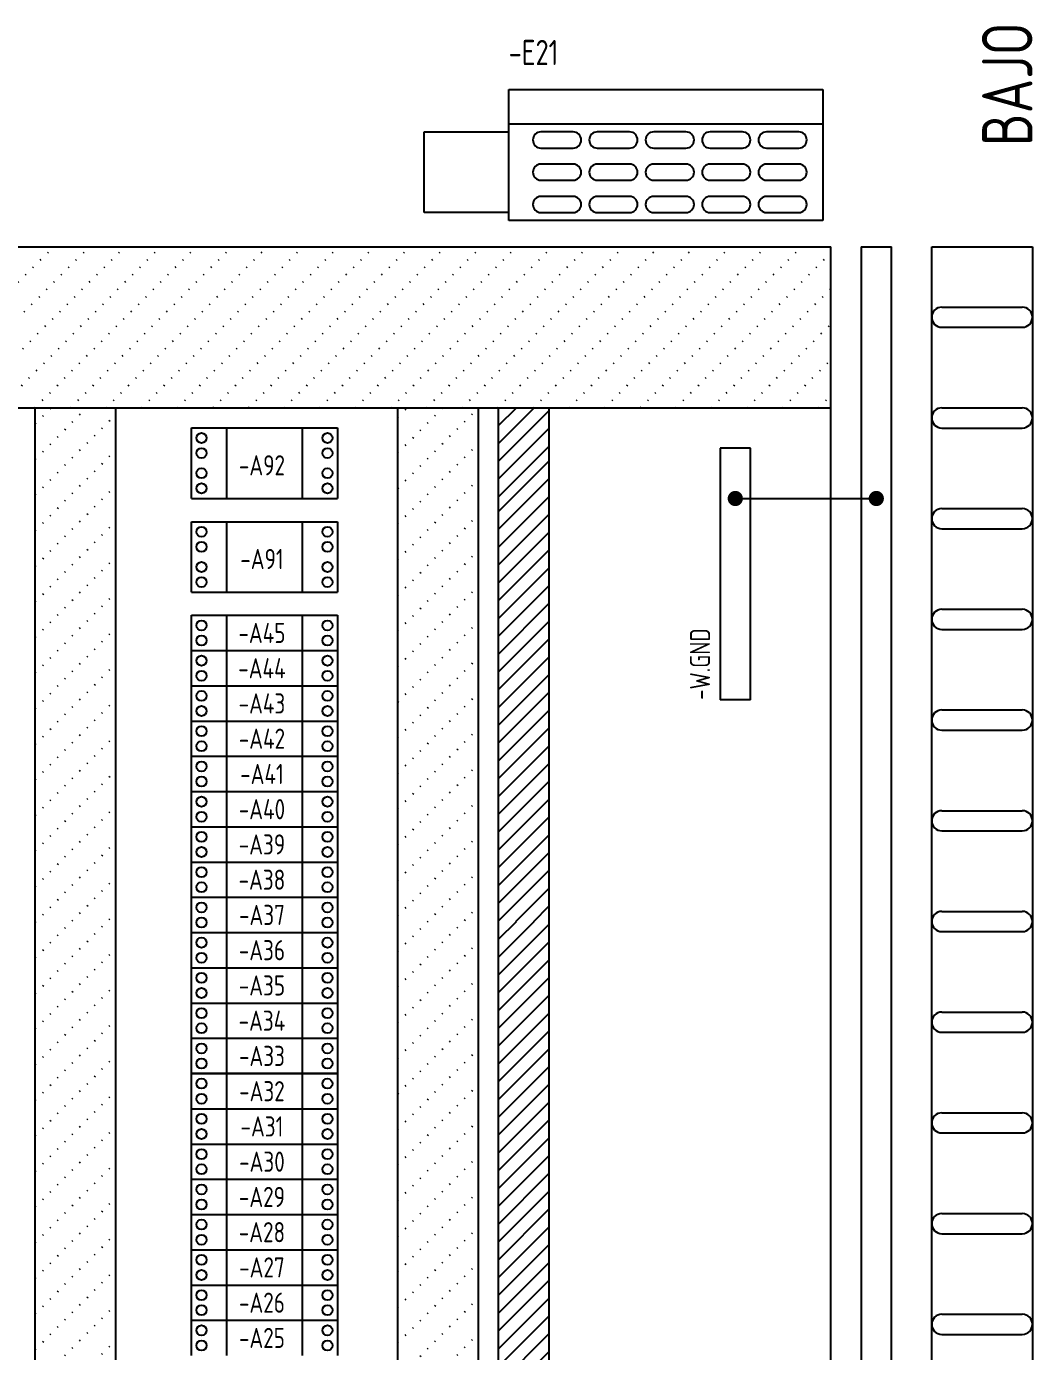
# Model space of a CAD drawing. Extents: x 10 to 610, y -247 to 1644.
# Drawn here: x 299.1 to 399, y 136.3 to 267.9 of the extents above; entities that cross this region are included whole.
import ezdxf
from ezdxf.enums import TextEntityAlignment as Align

# ---------------------------------------------------------------- set-up
doc = ezdxf.new("R2010")
doc.units = 0
doc.header["$LTSCALE"] = 5
doc.header["$MEASUREMENT"] = 0
doc.linetypes.add('DOT15', pattern=[0.1875, 0, -0.1875])
doc.layers.get('0').update_dxf_attribs({"linetype": 'CONTINUOUS'})
doc.styles.add('DIN', font='DIN.shx', dxfattribs={"width": 0.85})

# ---------------------------------------------------------------- blocks, each defined once
blk = doc.blocks.new('*X3')
at = {"color": 0, "linetype": 'DOT15'}
for p, q in [((257.82, 226), (273.82, 242)), ((261.36, 226), (277.36, 242)), ((264.89, 226), (280.89, 242)), ((268.43, 226), (284.43, 242)), ((271.96, 226), (287.96, 242)), ((275.5, 226), (291.5, 242)), ((279.03, 226), (295.03, 242)), ((282.57, 226), (298.57, 242)), ((286.1, 226), (302.1, 242)), ((289.64, 226), (305.64, 242)), ((293.18, 226), (309.18, 242)), ((296.71, 226), (312.71, 242)), ((300.25, 226), (316.25, 242)), ((303.78, 226), (319.78, 242)), ((307.32, 226), (323.32, 242)), ((310.85, 226), (326.85, 242)), ((314.39, 226), (330.39, 242)), ((317.92, 226), (333.92, 242)), ((321.46, 226), (337.46, 242)), ((324.99, 226), (340.99, 242)), ((328.53, 226), (344.53, 242)), ((332.07, 226), (348.07, 242)), ((335.6, 226), (351, 241.4)), ((339.14, 226), (351, 237.86)), ((342.67, 226), (351, 234.33)), ((346.21, 226), (351, 230.79)), ((349.74, 226), (351, 227.26))]:
    blk.add_line(p, q, dxfattribs=at)
blk = doc.blocks.new('*X10')
at = {"color": 0, "linetype": 'Continuous'}
for p, q in [((331, 129.47), (334.53, 133)), ((331, 131.24), (332.76, 133)), ((331, 127.71), (336, 132.71)), ((331, 125.94), (336, 130.94)), ((331, 124.17), (336, 129.17)), ((331, 122.4), (336, 127.4)), ((331, 120.64), (336, 125.64)), ((331, 118.87), (336, 123.87)), ((331, 117.1), (336, 122.1)), ((331, 115.33), (336, 120.33)), ((331, 113.56), (336, 118.56)), ((331, 111.8), (336, 116.8)), ((331, 110.03), (336, 115.03)), ((331, 108.26), (336, 113.26)), ((331, 106.49), (336, 111.49)), ((331, 104.73), (336, 109.73)), ((331, 102.96), (336, 107.96)), ((331, 101.19), (336, 106.19)), ((331, 99.42), (336, 104.42)), ((331, 97.65), (336, 102.65)), ((331, 95.89), (336, 100.89)), ((331, 94.12), (336, 99.12)), ((331, 92.35), (336, 97.35)), ((331, 90.58), (336, 95.58)), ((331, 88.82), (336, 93.82)), ((331, 87.05), (336, 92.05)), ((332.72, 87), (336, 90.28)), ((334.49, 87), (336, 88.51))]:
    blk.add_line(p, q, dxfattribs=at)
blk = doc.blocks.new('*X14')
at = {"color": 0, "linetype": 'DOT15'}
for p, q in [((321, 222.01), (328.99, 230)), ((321, 225.54), (325.46, 230)), ((321, 229.08), (321.92, 230)), ((321, 218.47), (329, 226.47)), ((321, 214.93), (329, 222.93)), ((321, 211.4), (329, 219.4)), ((321, 207.86), (329, 215.86)), ((321, 204.33), (329, 212.33)), ((321, 200.79), (329, 208.79)), ((321, 197.26), (329, 205.26)), ((321, 193.72), (329, 201.72)), ((321, 190.19), (329, 198.19)), ((321, 186.65), (329, 194.65)), ((321, 183.11), (329, 191.11)), ((321, 179.58), (329, 187.58)), ((321, 176.04), (329, 184.04)), ((321, 172.51), (329, 180.51)), ((321, 168.97), (329, 176.97)), ((321, 165.44), (329, 173.44)), ((321, 161.9), (329, 169.9)), ((321, 158.37), (329, 166.37)), ((321, 154.83), (329, 162.83)), ((321, 151.29), (329, 159.29)), ((321, 147.76), (329, 155.76)), ((321, 144.22), (329, 152.22)), ((321, 140.69), (329, 148.69)), ((321, 137.15), (329, 145.15)), ((321, 133.62), (329, 141.62)), ((321, 130.08), (329, 138.08))]:
    blk.add_line(p, q, dxfattribs=at)
blk = doc.blocks.new('*X13')
at = {"color": 0, "linetype": 'DOT15'}
for p, q in [((285, 224.9), (290.1, 230)), ((285, 228.43), (286.57, 230)), ((285, 221.36), (293, 229.36)), ((285, 217.82), (293, 225.82)), ((285, 214.29), (293, 222.29)), ((285, 210.75), (293, 218.75)), ((285, 207.22), (293, 215.22)), ((285, 203.68), (293, 211.68)), ((285, 200.15), (293, 208.15)), ((285, 196.61), (293, 204.61)), ((285, 193.08), (293, 201.08)), ((285, 189.54), (293, 197.54)), ((285, 186.01), (293, 194.01)), ((285, 182.47), (293, 190.47)), ((285, 178.93), (293, 186.93)), ((285, 175.4), (293, 183.4)), ((285, 171.86), (293, 179.86)), ((285, 168.33), (293, 176.33)), ((285, 164.79), (293, 172.79)), ((285, 161.26), (293, 169.26)), ((285, 157.72), (293, 165.72)), ((285, 154.19), (293, 162.19)), ((285, 150.65), (293, 158.65)), ((285, 147.11), (293, 155.11)), ((285, 143.58), (293, 151.58)), ((285, 140.04), (293, 148.04)), ((285, 136.51), (293, 144.51)), ((285, 132.97), (293, 140.97)), ((285, 129.44), (293, 137.44))]:
    blk.add_line(p, q, dxfattribs=at)

msp = doc.modelspace()

# ---------------------------------------------------------------- linework, layer by layer
at = {"color": 2}
for p, q in [((347, 248.6), (347, 261.6)), ((347, 261.6), (378.2, 261.6)), ((378.2, 261.6), (378.2, 248.6)), ((338.6, 257.4), (347, 257.4)), ((338.6, 249.4), (338.6, 257.4)), ((347, 249.4), (338.6, 249.4)), ((378.2, 248.6), (347, 248.6))]:
    msp.add_line(p, q, dxfattribs=at)
for p, q in [((347, 258.2), (378.2, 258.2)), ((353.4, 257.4), (350.2, 257.4)), ((359, 257.4), (355.8, 257.4)), ((364.6, 257.4), (361.4, 257.4)), ((370.2, 257.4), (367, 257.4)), ((375.8, 257.4), (372.6, 257.4)), ((350.2, 255.8), (353.4, 255.8)), ((355.8, 255.8), (359, 255.8)), ((361.4, 255.8), (364.6, 255.8)), ((367, 255.8), (370.2, 255.8)), ((372.6, 255.8), (375.8, 255.8)), ((353.4, 254.2), (350.2, 254.2)), ((359, 254.2), (355.8, 254.2)), ((364.6, 254.2), (361.4, 254.2)), ((370.2, 254.2), (367, 254.2)), ((375.8, 254.2), (372.6, 254.2)), ((350.2, 252.6), (353.4, 252.6)), ((355.8, 252.6), (359, 252.6)), ((361.4, 252.6), (364.6, 252.6)), ((367, 252.6), (370.2, 252.6)), ((372.6, 252.6), (375.8, 252.6)), ((353.4, 251), (350.2, 251)), ((359, 251), (355.8, 251)), ((364.6, 251), (361.4, 251)), ((370.2, 251), (367, 251)), ((375.8, 251), (372.6, 251)), ((350.2, 249.4), (353.4, 249.4)), ((355.8, 249.4), (359, 249.4)), ((361.4, 249.4), (364.6, 249.4)), ((367, 249.4), (370.2, 249.4)), ((372.6, 249.4), (375.8, 249.4)), ((390, 240), (398, 240)), ((390, 238), (398, 238)), ((39, 230), (379, 230)), ((300, 87), (300, 230)), ((308, 87), (308, 230)), ((336, 87), (336, 230)), ((344, 87), (344, 230)), ((390, 230), (398, 230)), ((315.5, 224.51), (315.5, 228.01)), ((315.5, 228.01), (330, 228.01)), ((319, 221.01), (319, 228.01)), ((326.5, 228.01), (326.5, 221.01)), ((330, 228.01), (330, 224.51)), ((390, 228), (398, 228)), ((315.5, 221.01), (315.5, 224.51)), ((330, 224.51), (330, 221.01)), ((315.5, 221.01), (330, 221.01)), ((390, 220), (398, 220)), ((315.5, 218.7), (330, 218.7)), ((315.5, 215.2), (315.5, 218.7)), ((319, 211.7), (319, 218.7)), ((326.5, 218.7), (326.5, 211.7)), ((330, 218.7), (330, 215.2)), ((390, 218), (398, 218)), ((315.5, 211.7), (315.5, 215.2)), ((330, 215.2), (330, 211.7)), ((315.5, 211.7), (330, 211.7)), ((315.5, 209.4), (330, 209.4)), ((315.5, 205.9), (315.5, 209.4)), ((319, 205.9), (319, 209.4)), ((326.5, 209.4), (326.5, 205.9)), ((330, 209.4), (330, 205.9)), ((390, 210), (398, 210)), ((390, 208), (398, 208)), ((315.5, 205.9), (330, 205.9)), ((315.5, 202.4), (315.5, 205.9)), ((319, 202.4), (319, 205.9)), ((326.5, 205.9), (326.5, 202.4)), ((330, 205.9), (330, 202.4)), ((315.5, 202.4), (330, 202.4)), ((315.5, 198.9), (315.5, 202.4)), ((319, 198.9), (319, 202.4)), ((326.5, 202.4), (326.5, 198.9)), ((330, 202.4), (330, 198.9)), ((390, 200), (398, 200)), ((315.5, 198.9), (330, 198.9)), ((315.5, 195.4), (315.5, 198.9)), ((319, 195.4), (319, 198.9)), ((326.5, 198.9), (326.5, 195.4)), ((330, 198.9), (330, 195.4)), ((390, 198), (398, 198)), ((315.5, 191.9), (315.5, 195.4)), ((315.5, 195.4), (330, 195.4)), ((319, 191.9), (319, 195.4)), ((326.5, 195.4), (326.5, 191.9)), ((330, 195.4), (330, 191.9)), ((315.5, 191.9), (330, 191.9)), ((315.5, 188.4), (315.5, 191.9)), ((319, 188.4), (319, 191.9)), ((326.5, 191.9), (326.5, 188.4)), ((330, 191.9), (330, 188.4)), ((390, 190), (398, 190)), ((315.5, 188.4), (330, 188.4)), ((315.5, 184.9), (315.5, 188.4)), ((319, 184.9), (319, 188.4)), ((326.5, 188.4), (326.5, 184.9)), ((330, 188.4), (330, 184.9)), ((390, 188), (398, 188)), ((315.5, 184.9), (330, 184.9)), ((315.5, 181.4), (315.5, 184.9)), ((319, 181.4), (319, 184.9)), ((326.5, 184.9), (326.5, 181.4)), ((330, 184.9), (330, 181.4)), ((315.5, 181.4), (330, 181.4)), ((315.5, 177.9), (315.5, 181.4)), ((319, 177.9), (319, 181.4)), ((326.5, 181.4), (326.5, 177.9)), ((330, 181.4), (330, 177.9)), ((390, 180), (398, 180)), ((315.5, 177.9), (330, 177.9)), ((315.5, 174.4), (315.5, 177.9)), ((319, 174.4), (319, 177.9)), ((326.5, 177.9), (326.5, 174.4)), ((330, 177.9), (330, 174.4)), ((390, 178), (398, 178)), ((315.5, 174.4), (330, 174.4)), ((315.5, 170.9), (315.5, 174.4)), ((319, 170.9), (319, 174.4)), ((326.5, 174.4), (326.5, 170.9)), ((330, 174.4), (330, 170.9)), ((315.5, 170.9), (330, 170.9)), ((315.5, 167.4), (315.5, 170.9)), ((319, 167.4), (319, 170.9)), ((326.5, 170.9), (326.5, 167.4)), ((330, 170.9), (330, 167.4)), ((390, 170), (398, 170)), ((315.5, 163.9), (315.5, 167.4)), ((315.5, 167.4), (330, 167.4)), ((319, 163.9), (319, 167.4)), ((326.5, 167.4), (326.5, 163.9)), ((330, 167.4), (330, 163.9)), ((390, 168), (398, 168)), ((330, 163.9), (315.5, 163.9)), ((315.5, 160.4), (315.5, 163.9)), ((315.5, 163.9), (330, 163.9)), ((319, 160.4), (319, 163.9)), ((326.5, 163.9), (326.5, 160.4)), ((330, 163.9), (330, 160.4)), ((315.5, 160.4), (330, 160.4)), ((315.5, 156.9), (315.5, 160.4)), ((319, 156.9), (319, 160.4)), ((326.5, 160.4), (326.5, 156.9)), ((330, 160.4), (330, 156.9)), ((390, 160), (398, 160)), ((390, 158), (398, 158)), ((315.5, 156.9), (330, 156.9)), ((315.5, 153.4), (315.5, 156.9)), ((319, 153.4), (319, 156.9)), ((326.5, 156.9), (326.5, 153.4)), ((330, 156.9), (330, 153.4)), ((315.5, 153.4), (330, 153.4)), ((315.5, 149.9), (315.5, 153.4)), ((319, 149.9), (319, 153.4)), ((326.5, 153.4), (326.5, 149.9)), ((330, 153.4), (330, 149.9)), ((390, 150), (398, 150)), ((315.5, 149.9), (330, 149.9)), ((315.5, 146.4), (315.5, 149.9)), ((319, 146.4), (319, 149.9)), ((326.5, 149.9), (326.5, 146.4)), ((330, 149.9), (330, 146.4)), ((390, 148), (398, 148)), ((315.5, 146.4), (330, 146.4)), ((315.5, 142.9), (315.5, 146.4)), ((319, 142.9), (319, 146.4)), ((326.5, 146.4), (326.5, 142.9)), ((330, 146.4), (330, 142.9)), ((315.5, 142.9), (330, 142.9)), ((315.5, 139.4), (315.5, 142.9)), ((319, 139.4), (319, 142.9)), ((326.5, 142.9), (326.5, 139.4)), ((330, 142.9), (330, 139.4)), ((390, 140), (398, 140)), ((315.5, 135.9), (315.5, 139.4)), ((315.5, 139.4), (330, 139.4)), ((319, 135.9), (319, 139.4)), ((326.5, 139.4), (326.5, 135.9)), ((330, 139.4), (330, 135.9)), ((390, 138), (398, 138))]:
    msp.add_line(p, q)
at = {"color": 6}
for p, q in [((39, 246), (379, 246)), ((379, 72), (379, 246)), ((382, 246), (382, 72)), ((382, 246), (385, 246)), ((385, 72), (385, 246)), ((389, 72), (389, 246)), ((389, 246), (399, 246)), ((399, 246), (399, 72)), ((368, 226), (368, 201)), ((371, 226), (368, 226)), ((371, 201), (371, 226)), ((371, 201), (368, 201))]:
    msp.add_line(p, q, dxfattribs=at)
at = {"linetype": 'Continuous'}
for p, q in [((346, 87), (346, 230)), ((351, 230), (351, 87)), ((370, 221), (383.12, 221))]:
    msp.add_line(p, q, dxfattribs=at)
at = {"color": 0, "linetype": 'Continuous'}
for p, q in [((346, 226.47), (349.53, 230)), ((346, 228.24), (347.76, 230)), ((346, 224.71), (351, 229.71)), ((346, 222.94), (351, 227.94)), ((346, 221.17), (351, 226.17)), ((346, 219.71), (351, 224.71)), ((346, 217.94), (351, 222.94)), ((346, 216.17), (351, 221.17)), ((346, 214.4), (351, 219.4)), ((346, 212.64), (351, 217.64)), ((346, 210.87), (351, 215.87)), ((346, 209.1), (351, 214.1)), ((346, 207.33), (351, 212.33)), ((346, 205.56), (351, 210.56)), ((346, 203.8), (351, 208.8)), ((346, 202.03), (351, 207.03)), ((346, 200.26), (351, 205.26)), ((346, 198.49), (351, 203.49)), ((346, 196.73), (351, 201.73)), ((346, 194.96), (351, 199.96)), ((346, 193.19), (351, 198.19)), ((346, 191.42), (351, 196.42)), ((346, 189.65), (351, 194.65)), ((346, 187.89), (351, 192.89)), ((346, 186.12), (351, 191.12)), ((346, 184.35), (351, 189.35)), ((346, 182.58), (351, 187.58)), ((346, 180.82), (351, 185.82)), ((346, 179.05), (351, 184.05)), ((347.72, 179), (351, 182.28)), ((349.49, 179), (351, 180.51))]:
    msp.add_line(p, q, dxfattribs=at)
at = {"linetype": 'Continuous', "const_width": 0.75}
for points in [[(369.12, 221, 1), (369.88, 221, 1)], [(383.12, 221, 1), (383.88, 221, 1)]]:
    msp.add_lwpolyline(points, format="xyb", close=True, dxfattribs=at)
at = {"color": 1}
for centre in [(316.5, 227.01), (329, 227.01), (316.5, 225.51), (329, 225.51), (316.5, 223.51), (329, 223.51), (316.5, 222.01), (329, 222.01), (316.5, 217.7), (329, 217.7), (316.5, 216.2), (329, 216.2), (316.5, 214.2), (329, 214.2), (316.5, 212.7), (329, 212.7), (316.5, 208.4), (329, 208.4), (316.5, 206.9), (329, 206.9), (316.5, 204.9), (329, 204.9), (316.5, 203.4), (329, 203.4), (316.5, 201.4), (329, 201.4), (316.5, 199.9), (329, 199.9), (316.5, 197.9), (329, 197.9), (316.5, 196.4), (329, 196.4), (316.5, 194.4), (329, 194.4), (316.5, 192.9), (329, 192.9), (316.5, 190.9), (329, 190.9), (316.5, 189.4), (329, 189.4), (316.5, 187.4), (329, 187.4), (316.5, 185.9), (329, 185.9), (316.5, 183.9), (329, 183.9), (316.5, 182.4), (329, 182.4), (316.5, 180.4), (329, 180.4), (316.5, 178.9), (329, 178.9), (316.5, 176.9), (329, 176.9), (316.5, 175.4), (329, 175.4), (316.5, 173.4), (329, 173.4), (316.5, 171.9), (329, 171.9), (316.5, 169.9), (329, 169.9), (316.5, 168.4), (329, 168.4), (316.5, 166.4), (329, 166.4), (316.5, 164.9), (329, 164.9), (316.5, 162.9), (329, 162.9), (316.5, 161.4), (329, 161.4), (316.5, 159.4), (329, 159.4), (316.5, 157.9), (329, 157.9), (316.5, 155.9), (329, 155.9), (316.5, 154.4), (329, 154.4), (316.5, 152.4), (329, 152.4), (316.5, 150.9), (329, 150.9), (316.5, 148.9), (329, 148.9), (316.5, 147.4), (329, 147.4), (316.5, 145.4), (329, 145.4), (316.5, 143.9), (329, 143.9), (316.5, 141.9), (329, 141.9), (316.5, 140.4), (329, 140.4), (316.5, 138.4), (329, 138.4), (316.5, 136.9), (329, 136.9)]:
    msp.add_circle(centre, 0.5, dxfattribs=at)
for centre, radius, start, end in [((350.2, 256.6), 0.8, 90, 270), ((353.4, 256.6), 0.8, 270, 90), ((355.8, 256.6), 0.8, 90, 270), ((359, 256.6), 0.8, 270, 90), ((361.4, 256.6), 0.8, 90, 270), ((364.6, 256.6), 0.8, 270, 90), ((367, 256.6), 0.8, 90, 270), ((370.2, 256.6), 0.8, 270, 90), ((372.6, 256.6), 0.8, 90, 270), ((375.8, 256.6), 0.8, 270, 90), ((350.2, 253.4), 0.8, 90, 270), ((353.4, 253.4), 0.8, 270, 90), ((355.8, 253.4), 0.8, 90, 270), ((359, 253.4), 0.8, 270, 90), ((361.4, 253.4), 0.8, 90, 270), ((364.6, 253.4), 0.8, 270, 90), ((367, 253.4), 0.8, 90, 270), ((370.2, 253.4), 0.8, 270, 90), ((372.6, 253.4), 0.8, 90, 270), ((375.8, 253.4), 0.8, 270, 90), ((350.2, 250.2), 0.8, 90, 270), ((353.4, 250.2), 0.8, 270, 90), ((355.8, 250.2), 0.8, 90, 270), ((359, 250.2), 0.8, 270, 90), ((361.4, 250.2), 0.8, 90, 270), ((364.6, 250.2), 0.8, 270, 90), ((367, 250.2), 0.8, 90, 270), ((370.2, 250.2), 0.8, 270, 90), ((372.6, 250.2), 0.8, 90, 270), ((375.8, 250.2), 0.8, 270, 90), ((390, 239), 1, 90, 270), ((398, 239), 1, 270, 90), ((390, 229), 1, 90, 270), ((398, 229), 1, 270, 90), ((390, 219), 1, 90, 270), ((398, 219), 1, 270, 90), ((390, 209), 1, 90, 270), ((398, 209), 1, 270, 90), ((390, 199), 1, 90, 270), ((398, 199), 1, 270, 90), ((390, 189), 1, 90, 270), ((398, 189), 1, 270, 90), ((390, 179), 1, 90, 270), ((398, 179), 1, 270, 90), ((390, 169), 1, 90, 270), ((398, 169), 1, 270, 90), ((390, 159), 1, 90, 270), ((398, 159), 1, 270, 90), ((390, 149), 1, 90, 270), ((398, 149), 1, 270, 90), ((390, 139), 1, 90, 270), ((398, 139), 1, 270, 90)]:
    msp.add_arc(centre, radius, start, end)

# ---------------------------------------------------------------- block references
at = {"linetype": 'DOT15'}
for name, p in [('*X3', (28, 4)), ('*X13', (15, 0)), ('*X14', (15, 0))]:
    msp.add_blockref(name, p, dxfattribs=at)
at = {"linetype": 'Continuous'}
msp.add_blockref('*X10', (15, 46), dxfattribs=at)

# ---------------------------------------------------------------- texts
at = {"color": 6, "style": 'DIN', "width": 0.8}
msp.add_text('BAJO', height=5, rotation=90, dxfattribs=at).set_placement((399, 256))
at = {"style": 'DIN', "width": 0.8}
msp.add_text('-E21', height=2.5, dxfattribs=at).set_placement((347, 264.04))
at = {"linetype": 'DOT15', "style": 'DIN', "width": 0.8}
for s, p in [('-A92', (322.5, 223.3)), ('-A91', (322.5, 213.99)), ('-A45', (322.5, 206.65)), ('-A44', (322.5, 203.15)), ('-A43', (322.5, 199.65)), ('-A42', (322.5, 196.15)), ('-A41', (322.5, 192.65)), ('-A40', (322.5, 189.15)), ('-A39', (322.5, 185.65)), ('-A38', (322.5, 182.15)), ('-A37', (322.5, 178.65)), ('-A36', (322.5, 175.15)), ('-A35', (322.5, 171.65)), ('-A34', (322.5, 168.15)), ('-A33', (322.5, 164.65)), ('-A32', (322.5, 161.15)), ('-A31', (322.5, 157.65)), ('-A30', (322.5, 154.15)), ('-A29', (322.5, 150.65)), ('-A28', (322.5, 147.15)), ('-A27', (322.5, 143.65)), ('-A26', (322.5, 140.15)), ('-A25', (322.5, 136.65))]:
    msp.add_text(s, height=2, dxfattribs=at).set_placement(p, align=Align.CENTER)
at = {"style": 'DIN', "width": 0.8}
msp.add_text('-W.GND', height=2, rotation=90, dxfattribs=at).set_placement((367, 201))

doc.saveas('drawing.dxf')
